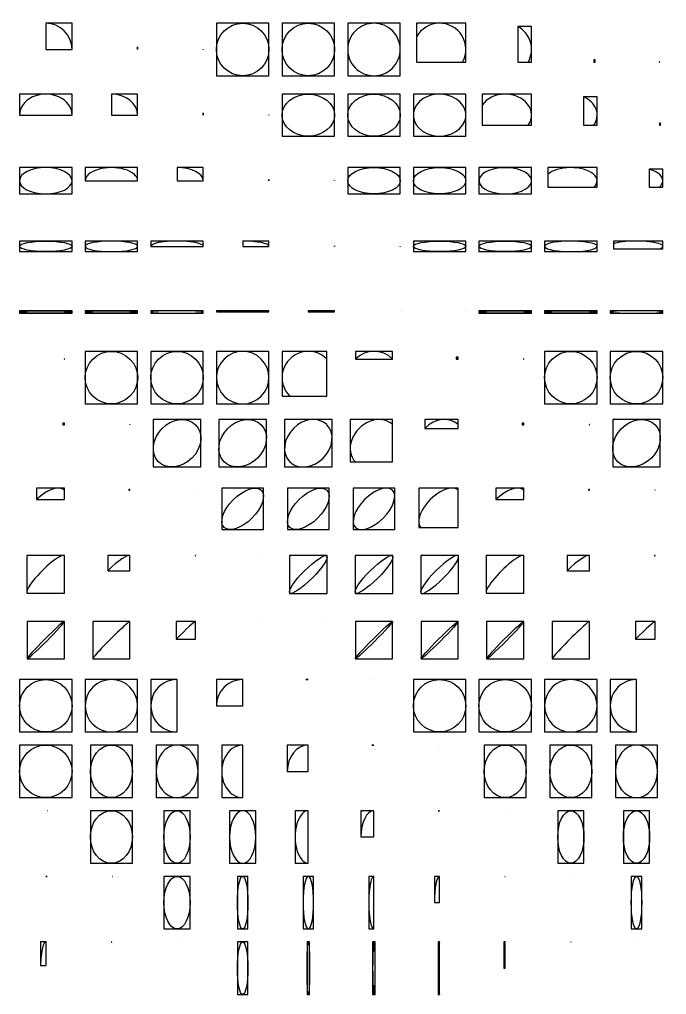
# Model space of a CAD drawing. Header units: millimetres. Extents: x -205 to 204, y -103 to 205.
# Drawn here: x -104 to -5.4, y 56 to 204.6 of the extents above; entities that cross this region are included whole.
import ezdxf

# ---------------------------------------------------------------- set-up
doc = ezdxf.new("R2010")
doc.units = ezdxf.units.MM
doc.layers.get('0').update_dxf_attribs({"lineweight": 25})

msp = doc.modelspace()

# ---------------------------------------------------------------- linework, layer by layer
for p, q in [((-96, 204), (-100, 204)), ((-100, 204), (-100, 200)), ((-96, 200), (-96, 204)), ((-66, 204), (-74, 204)), ((-74, 204), (-74, 196)), ((-66, 196), (-66, 204)), ((-56, 204), (-64, 204)), ((-64, 204), (-64, 196)), ((-56, 196), (-56, 204)), ((-46, 204), (-54, 204)), ((-54, 204), (-54, 196)), ((-46, 196), (-46, 204)), ((-36, 204), (-43.51, 204)), ((-43.51, 204), (-43.51, 198.08)), ((-36, 198.08), (-36, 204)), ((-26, 203.51), (-28.08, 203.51)), ((-28.08, 203.51), (-28.08, 198.08)), ((-26, 198.08), (-26, 203.51)), ((-100, 200), (-96, 200)), ((-86, 200.4), (-86.02, 200.4)), ((-86.02, 200.4), (-86.02, 200)), ((-86.02, 200), (-86, 200)), ((-86, 200), (-86, 200.4)), ((-76, 200), (-76, 200.04)), ((-76, 200.04), (-76, 200.04)), ((-76, 200.04), (-76, 200)), ((-76, 200), (-76, 200)), ((-43.51, 198.08), (-36, 198.08)), ((-28.08, 198.08), (-26, 198.08)), ((-16.32, 198.44), (-16.49, 198.44)), ((-16.49, 198.44), (-16.49, 198.08)), ((-16.49, 198.08), (-16.32, 198.08)), ((-16.32, 198.08), (-16.32, 198.44)), ((-6.47, 198.12), (-6.49, 198.12)), ((-6.49, 198.12), (-6.49, 198.08)), ((-6.49, 198.08), (-6.47, 198.08)), ((-6.47, 198.08), (-6.47, 198.12)), ((-74, 196), (-66, 196)), ((-64, 196), (-56, 196)), ((-54, 196), (-46, 196)), ((-96, 193.2), (-104, 193.2)), ((-104, 193.2), (-104, 190)), ((-96, 190), (-96, 193.2)), ((-86, 193.2), (-90, 193.2)), ((-90, 193.2), (-90, 190)), ((-86, 190), (-86, 193.2)), ((-56, 193.2), (-64, 193.2)), ((-64, 193.2), (-64, 186.8)), ((-56, 186.8), (-56, 193.2)), ((-46, 193.2), (-54, 193.2)), ((-54, 193.2), (-54, 186.8)), ((-46, 186.8), (-46, 193.2)), ((-36, 193.2), (-44, 193.2)), ((-44, 193.2), (-44, 186.8)), ((-36, 186.8), (-36, 193.2)), ((-26, 193.2), (-33.51, 193.2)), ((-33.51, 193.2), (-33.51, 188.47)), ((-26, 188.47), (-26, 193.2)), ((-16, 192.81), (-18.08, 192.81)), ((-18.08, 192.81), (-18.08, 188.47)), ((-16, 188.47), (-16, 192.81)), ((-76, 190.32), (-76.02, 190.32)), ((-76.02, 190.32), (-76.02, 190)), ((-76, 190), (-76, 190.32)), ((-104, 190), (-96, 190)), ((-90, 190), (-86, 190)), ((-76.02, 190), (-76, 190)), ((-66, 190), (-66, 190.04)), ((-66, 190.04), (-66, 190.04)), ((-66, 190.04), (-66, 190)), ((-66, 190), (-66, 190)), ((-6.32, 188.75), (-6.49, 188.75)), ((-6.49, 188.75), (-6.49, 188.47)), ((-6.32, 188.47), (-6.32, 188.75)), ((-33.51, 188.47), (-26, 188.47)), ((-18.08, 188.47), (-16, 188.47)), ((-6.49, 188.47), (-6.32, 188.47)), ((-64, 186.8), (-56, 186.8)), ((-54, 186.8), (-46, 186.8)), ((-44, 186.8), (-36, 186.8)), ((-96, 182), (-104, 182)), ((-104, 182), (-104, 178)), ((-96, 178), (-96, 182)), ((-86, 182), (-94, 182)), ((-94, 182), (-94, 180)), ((-86, 180), (-86, 182)), ((-76, 182), (-80, 182)), ((-80, 182), (-80, 180)), ((-76, 180), (-76, 182)), ((-46, 182), (-54, 182)), ((-54, 182), (-54, 178)), ((-46, 178), (-46, 182)), ((-36, 182), (-44, 182)), ((-44, 182), (-44, 178)), ((-36, 178), (-36, 182)), ((-26, 182), (-34, 182)), ((-34, 182), (-34, 178)), ((-26, 178), (-26, 182)), ((-16, 182), (-23.51, 182)), ((-23.51, 182), (-23.51, 179.04)), ((-16, 179.04), (-16, 182)), ((-6, 181.76), (-8.08, 181.76)), ((-8.08, 181.76), (-8.08, 179.04)), ((-6, 179.04), (-6, 181.76)), ((-94, 180), (-86, 180)), ((-80, 180), (-76, 180)), ((-66, 180.2), (-66.02, 180.2)), ((-66.02, 180.2), (-66.02, 180)), ((-66.02, 180), (-66, 180)), ((-66, 180), (-66, 180.2)), ((-56, 180), (-56, 180.02)), ((-56, 180.02), (-56, 180.02)), ((-56, 180.02), (-56, 180)), ((-56, 180), (-56, 180)), ((-23.51, 179.04), (-16, 179.04)), ((-8.08, 179.04), (-6, 179.04)), ((-104, 178), (-96, 178)), ((-54, 178), (-46, 178)), ((-44, 178), (-36, 178)), ((-34, 178), (-26, 178)), ((-96, 170.8), (-104, 170.8)), ((-104, 170.8), (-104, 169.2)), ((-96, 169.2), (-96, 170.8)), ((-86, 170.8), (-94, 170.8)), ((-94, 170.8), (-94, 169.2)), ((-86, 169.2), (-86, 170.8)), ((-76, 170.8), (-84, 170.8)), ((-84, 170.8), (-84, 170)), ((-84, 170), (-76, 170)), ((-76, 170), (-76, 170.8)), ((-66, 170.8), (-70, 170.8)), ((-70, 170.8), (-70, 170)), ((-70, 170), (-66, 170)), ((-66, 170), (-66, 170.8)), ((-56, 170.08), (-56.02, 170.08)), ((-56.02, 170.08), (-56.02, 170)), ((-56.02, 170), (-56, 170)), ((-56, 170), (-56, 170.08)), ((-46, 170), (-46, 170.01)), ((-46, 170.01), (-46, 170.01)), ((-46, 170.01), (-46, 170)), ((-46, 170), (-46, 170)), ((-36, 170.8), (-44, 170.8)), ((-44, 170.8), (-44, 169.2)), ((-36, 169.2), (-36, 170.8)), ((-26, 170.8), (-34, 170.8)), ((-34, 170.8), (-34, 169.2)), ((-26, 169.2), (-26, 170.8)), ((-16, 170.8), (-24, 170.8)), ((-24, 170.8), (-24, 169.2)), ((-16, 169.2), (-16, 170.8)), ((-6, 170.8), (-13.51, 170.8)), ((-13.51, 170.8), (-13.51, 169.62)), ((-13.51, 169.62), (-6, 169.62)), ((-6, 169.62), (-6, 170.8)), ((-104, 169.2), (-96, 169.2)), ((-94, 169.2), (-86, 169.2)), ((-44, 169.2), (-36, 169.2)), ((-34, 169.2), (-26, 169.2)), ((-24, 169.2), (-16, 169.2)), ((-96, 160.2), (-104, 160.2)), ((-104, 160.2), (-104, 159.8)), ((-104, 159.8), (-96, 159.8)), ((-96, 159.8), (-96, 160.2)), ((-86, 160.2), (-94, 160.2)), ((-94, 160.2), (-94, 159.8)), ((-94, 159.8), (-86, 159.8)), ((-86, 159.8), (-86, 160.2)), ((-76, 160.2), (-84, 160.2)), ((-84, 160.2), (-84, 159.8)), ((-84, 159.8), (-76, 159.8)), ((-76, 159.8), (-76, 160.2)), ((-66, 160.2), (-74, 160.2)), ((-74, 160.2), (-74, 160)), ((-74, 160), (-66, 160)), ((-66, 160), (-66, 160.2)), ((-56, 160.2), (-60, 160.2)), ((-60, 160.2), (-60, 160)), ((-60, 160), (-56, 160)), ((-56, 160), (-56, 160.2)), ((-46, 160.02), (-46.02, 160.02)), ((-46.02, 160.02), (-46.02, 160)), ((-46.02, 160), (-46, 160)), ((-46, 160), (-46, 160.02)), ((-36, 160), (-36, 160)), ((-36, 160), (-36, 160)), ((-36, 160), (-36, 160)), ((-36, 160), (-36, 160)), ((-26, 160.2), (-34, 160.2)), ((-34, 160.2), (-34, 159.8)), ((-34, 159.8), (-26, 159.8)), ((-26, 159.8), (-26, 160.2)), ((-16, 160.2), (-24, 160.2)), ((-24, 160.2), (-24, 159.8)), ((-24, 159.8), (-16, 159.8)), ((-16, 159.8), (-16, 160.2)), ((-6, 160.2), (-14, 160.2)), ((-14, 160.2), (-14, 159.8)), ((-14, 159.8), (-6, 159.8)), ((-6, 159.8), (-6, 160.2)), ((-86, 154), (-94, 154)), ((-94, 154), (-94, 146)), ((-86, 146), (-86, 154)), ((-76, 154), (-84, 154)), ((-84, 154), (-84, 146)), ((-76, 146), (-76, 154)), ((-66, 154), (-74, 154)), ((-74, 154), (-74, 146)), ((-66, 146), (-66, 154)), ((-57.17, 154), (-64, 154)), ((-64, 154), (-64, 147.17)), ((-57.17, 147.17), (-57.17, 154)), ((-47.17, 154), (-52.83, 154)), ((-52.83, 154), (-52.83, 152.83)), ((-47.17, 152.83), (-47.17, 154)), ((-37.17, 153.1), (-37.47, 153.1)), ((-37.47, 153.1), (-37.47, 152.83)), ((-37.17, 152.83), (-37.17, 153.1)), ((-16, 154), (-24, 154)), ((-24, 154), (-24, 146)), ((-16, 146), (-16, 154)), ((-6, 154), (-14, 154)), ((-14, 154), (-14, 146)), ((-6, 146), (-6, 154)), ((-97.17, 152.86), (-97.2, 152.86)), ((-97.2, 152.86), (-97.2, 152.83)), ((-97.2, 152.83), (-97.17, 152.83)), ((-97.17, 152.83), (-97.17, 152.86)), ((-52.83, 152.83), (-47.17, 152.83)), ((-37.47, 152.83), (-37.17, 152.83)), ((-27.17, 152.86), (-27.2, 152.86)), ((-27.2, 152.86), (-27.2, 152.83)), ((-27.2, 152.83), (-27.17, 152.83)), ((-27.17, 152.83), (-27.17, 152.86)), ((-64, 147.17), (-57.17, 147.17)), ((-94, 146), (-86, 146)), ((-84, 146), (-76, 146)), ((-74, 146), (-66, 146)), ((-24, 146), (-16, 146)), ((-14, 146), (-6, 146)), ((-97.17, 143.04), (-97.41, 143.04)), ((-97.41, 143.04), (-97.41, 142.83)), ((-97.41, 142.83), (-97.17, 142.83)), ((-97.17, 142.83), (-97.17, 143.04)), ((-87.17, 142.85), (-87.19, 142.85)), ((-87.19, 142.85), (-87.19, 142.83)), ((-87.19, 142.83), (-87.17, 142.83)), ((-87.17, 142.83), (-87.17, 142.85)), ((-76.38, 143.62), (-83.62, 143.62)), ((-83.62, 143.62), (-83.62, 136.38)), ((-76.38, 136.38), (-76.38, 143.62)), ((-66.38, 143.62), (-73.62, 143.62)), ((-73.62, 143.62), (-73.62, 136.38)), ((-66.38, 136.38), (-66.38, 143.62)), ((-56.38, 143.62), (-63.62, 143.62)), ((-63.62, 143.62), (-63.62, 136.38)), ((-56.38, 136.38), (-56.38, 143.62)), ((-47.17, 143.62), (-53.62, 143.62)), ((-53.62, 143.62), (-53.62, 137.17)), ((-47.17, 137.17), (-47.17, 143.62)), ((-37.17, 143.62), (-42.27, 143.62)), ((-42.27, 143.62), (-42.27, 142.26)), ((-37.17, 142.26), (-37.17, 143.62)), ((-27.17, 143.04), (-27.41, 143.04)), ((-27.41, 143.04), (-27.41, 142.83)), ((-27.41, 142.83), (-27.17, 142.83)), ((-27.17, 142.83), (-27.17, 143.04)), ((-17.17, 142.85), (-17.2, 142.85)), ((-17.2, 142.85), (-17.2, 142.83)), ((-17.2, 142.83), (-17.17, 142.83)), ((-17.17, 142.83), (-17.17, 142.85)), ((-6.38, 143.62), (-13.62, 143.62)), ((-13.62, 143.62), (-13.62, 136.38)), ((-6.38, 136.38), (-6.38, 143.62)), ((-42.27, 142.26), (-37.17, 142.26)), ((-53.62, 137.17), (-47.17, 137.17)), ((-83.62, 136.38), (-76.38, 136.38)), ((-73.62, 136.38), (-66.38, 136.38)), ((-63.62, 136.38), (-56.38, 136.38)), ((-13.62, 136.38), (-6.38, 136.38)), ((-97.17, 133.16), (-101.41, 133.16)), ((-101.41, 133.16), (-101.41, 131.41)), ((-97.17, 131.41), (-97.17, 133.16)), ((-87.17, 132.96), (-87.33, 132.96)), ((-87.33, 132.96), (-87.33, 132.83)), ((-87.33, 132.83), (-87.17, 132.83)), ((-87.17, 132.83), (-87.17, 132.96)), ((-77.17, 132.84), (-77.19, 132.84)), ((-77.19, 132.84), (-77.19, 132.83)), ((-77.19, 132.83), (-77.17, 132.83)), ((-77.17, 132.83), (-77.17, 132.84)), ((-66.84, 133.16), (-73.16, 133.16)), ((-73.16, 133.16), (-73.16, 126.84)), ((-66.84, 126.84), (-66.84, 133.16)), ((-56.84, 133.16), (-63.16, 133.16)), ((-63.16, 133.16), (-63.16, 126.84)), ((-56.84, 126.84), (-56.84, 133.16)), ((-46.84, 133.16), (-53.16, 133.16)), ((-53.16, 133.16), (-53.16, 126.84)), ((-46.84, 126.84), (-46.84, 133.16)), ((-37.17, 133.16), (-43.16, 133.16)), ((-43.16, 133.16), (-43.16, 127.17)), ((-37.17, 127.17), (-37.17, 133.16)), ((-27.17, 133.16), (-31.42, 133.16)), ((-31.42, 133.16), (-31.42, 131.41)), ((-27.17, 131.41), (-27.17, 133.16)), ((-17.17, 132.96), (-17.33, 132.96)), ((-17.33, 132.96), (-17.33, 132.83)), ((-17.33, 132.83), (-17.17, 132.83)), ((-17.17, 132.83), (-17.17, 132.96)), ((-7.17, 132.84), (-7.19, 132.84)), ((-7.19, 132.84), (-7.19, 132.83)), ((-7.19, 132.83), (-7.17, 132.83)), ((-7.17, 132.83), (-7.17, 132.84)), ((-101.41, 131.41), (-97.17, 131.41)), ((-31.42, 131.41), (-27.17, 131.41)), ((-73.16, 126.84), (-66.84, 126.84)), ((-63.16, 126.84), (-56.84, 126.84)), ((-53.16, 126.84), (-46.84, 126.84)), ((-43.16, 127.17), (-37.17, 127.17)), ((-97.17, 122.88), (-102.88, 122.88)), ((-102.88, 122.88), (-102.88, 117.17)), ((-97.17, 117.17), (-97.17, 122.88)), ((-87.17, 122.88), (-90.57, 122.88)), ((-90.57, 122.88), (-90.57, 120.57)), ((-87.17, 120.57), (-87.17, 122.88)), ((-77.17, 122.87), (-77.24, 122.87)), ((-77.24, 122.87), (-77.24, 122.83)), ((-77.24, 122.83), (-77.17, 122.83)), ((-77.17, 122.83), (-77.17, 122.87)), ((-67.18, 122.83), (-67.17, 122.83)), ((-67.17, 122.83), (-67.18, 122.83)), ((-67.18, 122.83), (-67.18, 122.83)), ((-67.17, 122.83), (-67.17, 122.83)), ((-57.12, 122.88), (-62.88, 122.88)), ((-62.88, 122.88), (-62.88, 117.12)), ((-57.12, 117.12), (-57.12, 122.88)), ((-47.12, 122.88), (-52.88, 122.88)), ((-52.88, 122.88), (-52.88, 117.12)), ((-47.12, 117.12), (-47.12, 122.88)), ((-37.12, 122.88), (-42.88, 122.88)), ((-42.88, 122.88), (-42.88, 117.12)), ((-37.12, 117.12), (-37.12, 122.88)), ((-27.17, 122.88), (-32.88, 122.88)), ((-32.88, 122.88), (-32.88, 117.17)), ((-27.17, 117.17), (-27.17, 122.88)), ((-17.17, 122.88), (-20.57, 122.88)), ((-20.57, 122.88), (-20.57, 120.56)), ((-17.17, 120.56), (-17.17, 122.88)), ((-7.17, 122.87), (-7.24, 122.87)), ((-7.24, 122.87), (-7.24, 122.83)), ((-7.24, 122.83), (-7.17, 122.83)), ((-7.17, 122.83), (-7.17, 122.87)), ((-90.57, 120.57), (-87.17, 120.57)), ((-20.57, 120.56), (-17.17, 120.56)), ((-102.88, 117.17), (-97.17, 117.17)), ((-62.88, 117.12), (-57.12, 117.12)), ((-52.88, 117.12), (-47.12, 117.12)), ((-42.88, 117.12), (-37.12, 117.12)), ((-32.88, 117.17), (-27.17, 117.17)), ((-97.17, 112.83), (-102.83, 112.83)), ((-102.83, 112.83), (-102.83, 107.17)), ((-97.17, 107.17), (-97.17, 112.83)), ((-87.17, 112.83), (-92.83, 112.83)), ((-92.83, 112.83), (-92.83, 107.17)), ((-87.17, 107.17), (-87.17, 112.83)), ((-77.17, 112.83), (-80.14, 112.83)), ((-80.14, 112.83), (-80.14, 110.14)), ((-77.17, 110.14), (-77.17, 112.83)), ((-67.2, 112.83), (-67.17, 112.83)), ((-67.17, 112.83), (-67.2, 112.83)), ((-67.2, 112.83), (-67.2, 112.83)), ((-67.17, 112.83), (-67.17, 112.83)), ((-57.17, 112.83), (-57.17, 112.83)), ((-57.17, 112.83), (-57.17, 112.83)), ((-57.17, 112.83), (-57.17, 112.83)), ((-57.17, 112.83), (-57.17, 112.83)), ((-47.17, 112.83), (-52.83, 112.83)), ((-52.83, 112.83), (-52.83, 107.17)), ((-47.17, 107.17), (-47.17, 112.83)), ((-37.17, 112.83), (-42.83, 112.83)), ((-42.83, 112.83), (-42.83, 107.17)), ((-37.17, 107.17), (-37.17, 112.83)), ((-27.17, 112.83), (-32.83, 112.83)), ((-32.83, 112.83), (-32.83, 107.17)), ((-27.17, 107.17), (-27.17, 112.83)), ((-17.17, 112.83), (-22.83, 112.83)), ((-22.83, 112.83), (-22.83, 107.17)), ((-17.17, 107.17), (-17.17, 112.83)), ((-7.17, 112.83), (-10.14, 112.83)), ((-10.14, 112.83), (-10.14, 110.14)), ((-7.17, 110.14), (-7.17, 112.83)), ((-80.14, 110.14), (-77.17, 110.14)), ((-10.14, 110.14), (-7.17, 110.14)), ((-102.83, 107.17), (-97.17, 107.17)), ((-92.83, 107.17), (-87.17, 107.17)), ((-52.83, 107.17), (-47.17, 107.17)), ((-42.83, 107.17), (-37.17, 107.17)), ((-32.83, 107.17), (-27.17, 107.17)), ((-22.83, 107.17), (-17.17, 107.17)), ((-96, 104), (-104, 104)), ((-104, 104), (-104, 96)), ((-96, 96), (-96, 104)), ((-86, 104), (-94, 104)), ((-94, 104), (-94, 96)), ((-86, 96), (-86, 104)), ((-80, 104), (-84, 104)), ((-84, 104), (-84, 96)), ((-80, 96), (-80, 104)), ((-70, 104), (-74, 104)), ((-74, 104), (-74, 100)), ((-70, 100), (-70, 104)), ((-60, 104), (-60.4, 104)), ((-60.4, 104), (-60.4, 103.98)), ((-60, 103.98), (-60, 104)), ((-50.04, 104), (-50, 104)), ((-50, 104), (-50.04, 104)), ((-50.04, 104), (-50.04, 104)), ((-50, 104), (-50, 104)), ((-36, 104), (-44, 104)), ((-44, 104), (-44, 96)), ((-36, 96), (-36, 104)), ((-26, 104), (-34, 104)), ((-34, 104), (-34, 96)), ((-26, 96), (-26, 104)), ((-16, 104), (-24, 104)), ((-24, 104), (-24, 96)), ((-16, 96), (-16, 104)), ((-10, 104), (-14, 104)), ((-14, 104), (-14, 96)), ((-10, 96), (-10, 104)), ((-60.4, 103.98), (-60, 103.98)), ((-74, 100), (-70, 100)), ((-104, 96), (-96, 96)), ((-94, 96), (-86, 96)), ((-84, 96), (-80, 96)), ((-44, 96), (-36, 96)), ((-34, 96), (-26, 96)), ((-24, 96), (-16, 96)), ((-14, 96), (-10, 96)), ((-96, 94), (-104, 94)), ((-104, 94), (-104, 86)), ((-96, 86), (-96, 94)), ((-86.8, 94), (-93.2, 94)), ((-93.2, 94), (-93.2, 86)), ((-86.8, 86), (-86.8, 94)), ((-76.8, 94), (-83.2, 94)), ((-83.2, 94), (-83.2, 86)), ((-76.8, 86), (-76.8, 94)), ((-70, 94), (-73.2, 94)), ((-73.2, 94), (-73.2, 86)), ((-70, 86), (-70, 94)), ((-60, 94), (-63.2, 94)), ((-63.2, 94), (-63.2, 90)), ((-60, 90), (-60, 94)), ((-50, 94), (-50.32, 94)), ((-50.32, 94), (-50.32, 93.98)), ((-50.32, 93.98), (-50, 93.98)), ((-50, 93.98), (-50, 94)), ((-40.03, 94), (-40, 94)), ((-40, 94), (-40.03, 94)), ((-40.03, 94), (-40.03, 94)), ((-40, 94), (-40, 94)), ((-26.8, 94), (-33.2, 94)), ((-33.2, 94), (-33.2, 86)), ((-26.8, 86), (-26.8, 94)), ((-16.8, 94), (-23.2, 94)), ((-23.2, 94), (-23.2, 86)), ((-16.8, 86), (-16.8, 94)), ((-6.8, 94), (-13.2, 94)), ((-13.2, 94), (-13.2, 86)), ((-6.8, 86), (-6.8, 94)), ((-63.2, 90), (-60, 90)), ((-104, 86), (-96, 86)), ((-93.2, 86), (-86.8, 86)), ((-83.2, 86), (-76.8, 86)), ((-73.2, 86), (-70, 86)), ((-33.2, 86), (-26.8, 86)), ((-23.2, 86), (-16.8, 86)), ((-13.2, 86), (-6.8, 86)), ((-99.71, 83.98), (-99.68, 83.98)), ((-99.68, 83.98), (-99.71, 83.98)), ((-99.71, 83.98), (-99.71, 83.98)), ((-99.68, 83.98), (-99.68, 83.98)), ((-86.8, 84), (-93.2, 84)), ((-93.2, 84), (-93.2, 76)), ((-86.8, 76), (-86.8, 84)), ((-78, 84), (-82, 84)), ((-82, 84), (-82, 76)), ((-78, 76), (-78, 84)), ((-68, 84), (-72, 84)), ((-72, 84), (-72, 76)), ((-68, 76), (-68, 84)), ((-60, 84), (-62, 84)), ((-62, 84), (-62, 76)), ((-60, 76), (-60, 84)), ((-50, 84), (-52, 84)), ((-52, 84), (-52, 80)), ((-50, 80), (-50, 84)), ((-40, 84), (-40.2, 84)), ((-40.2, 84), (-40.2, 83.98)), ((-40.2, 83.98), (-40, 83.98)), ((-40, 83.98), (-40, 84)), ((-30.02, 84), (-30, 84)), ((-30, 84), (-30.02, 84)), ((-30.02, 84), (-30.02, 84)), ((-30, 84), (-30, 84)), ((-18, 84), (-22, 84)), ((-22, 84), (-22, 76)), ((-18, 76), (-18, 84)), ((-8, 84), (-12, 84)), ((-12, 84), (-12, 76)), ((-8, 76), (-8, 84)), ((-52, 80), (-50, 80)), ((-93.2, 76), (-86.8, 76)), ((-82, 76), (-78, 76)), ((-72, 76), (-68, 76)), ((-62, 76), (-60, 76)), ((-22, 76), (-18, 76)), ((-12, 76), (-8, 76)), ((-99.8, 74), (-100, 74)), ((-100, 74), (-100, 73.98)), ((-100, 73.98), (-99.8, 73.98)), ((-99.8, 73.98), (-99.8, 74)), ((-89.82, 73.98), (-89.8, 73.98)), ((-89.8, 73.98), (-89.82, 73.98)), ((-89.82, 73.98), (-89.82, 73.98)), ((-89.8, 73.98), (-89.8, 73.98)), ((-78, 74), (-82, 74)), ((-82, 74), (-82, 66)), ((-78, 66), (-78, 74)), ((-69.2, 74), (-70.8, 74)), ((-70.8, 74), (-70.8, 66)), ((-69.2, 66), (-69.2, 74)), ((-59.2, 74), (-60.8, 74)), ((-60.8, 74), (-60.8, 66)), ((-59.2, 66), (-59.2, 74)), ((-50, 74), (-50.8, 74)), ((-50.8, 74), (-50.8, 66)), ((-50, 66), (-50, 74)), ((-40, 74), (-40.8, 74)), ((-40.8, 74), (-40.8, 70)), ((-40, 70), (-40, 74)), ((-30, 74), (-30.08, 74)), ((-30.08, 74), (-30.08, 73.98)), ((-30.08, 73.98), (-30, 73.98)), ((-30, 73.98), (-30, 74)), ((-20.01, 74), (-20, 74)), ((-20, 74), (-20.01, 74)), ((-20.01, 74), (-20.01, 74)), ((-20, 74), (-20, 74)), ((-9.2, 74), (-10.8, 74)), ((-10.8, 74), (-10.8, 66)), ((-9.2, 66), (-9.2, 74)), ((-40.8, 70), (-40, 70)), ((-82, 66), (-78, 66)), ((-70.8, 66), (-69.2, 66)), ((-60.8, 66), (-59.2, 66)), ((-50.8, 66), (-50, 66)), ((-10.8, 66), (-9.2, 66)), ((-99.92, 64), (-100.8, 64)), ((-100.8, 64), (-100.8, 60.4)), ((-99.92, 60.4), (-99.92, 64)), ((-89.92, 64), (-90, 64)), ((-90, 64), (-90, 63.98)), ((-90, 63.98), (-89.92, 63.98)), ((-89.92, 63.98), (-89.92, 64)), ((-79.93, 63.98), (-79.92, 63.98)), ((-79.92, 63.98), (-79.93, 63.98)), ((-79.93, 63.98), (-79.93, 63.98)), ((-79.92, 63.98), (-79.92, 63.98)), ((-69.2, 64), (-70.8, 64)), ((-70.8, 64), (-70.8, 56)), ((-69.2, 56), (-69.2, 64)), ((-59.8, 64), (-60.2, 64)), ((-60.2, 64), (-60.2, 56)), ((-59.8, 56), (-59.8, 64)), ((-49.8, 64), (-50.2, 64)), ((-50.2, 64), (-50.2, 56)), ((-49.8, 56), (-49.8, 64)), ((-40, 64), (-40.2, 64)), ((-40.2, 64), (-40.2, 56)), ((-40, 56), (-40, 64)), ((-30, 64), (-30.2, 64)), ((-30.2, 64), (-30.2, 60)), ((-30, 60), (-30, 64)), ((-20, 64), (-20.02, 64)), ((-20.02, 64), (-20.02, 63.98)), ((-20.02, 63.98), (-20, 63.98)), ((-20, 63.98), (-20, 64)), ((-10, 64), (-10, 64)), ((-10, 64), (-10, 64)), ((-10, 64), (-10, 64)), ((-10, 64), (-10, 64)), ((-100.8, 60.4), (-99.92, 60.4)), ((-30.2, 60), (-30, 60)), ((-70.8, 56), (-69.2, 56)), ((-60.2, 56), (-59.8, 56)), ((-50.2, 56), (-49.8, 56)), ((-40.2, 56), (-40, 56))]:
    msp.add_line(p, q)
for centre, major_axis, ratio, start_param, end_param in [((-100, 200), (4, 0), 1, 0.001, 1.571796), ((-50, 200), (4, 0), 1, 5.783185, 12.065371), ((-40, 200), (4, 0), 1, 5.783185, 8.924778), ((-30, 200), (4, 0), 1, 5.783185, 7.353982), ((-90, 200), (4, 0), 1, 0.001, 0.101), ((-80, 200), (4, 0), 1, 0.001, 0.011), ((-20, 200), (4, 0), 1, 5.783185, 5.883185), ((-10, 200), (4, 0), 1, 5.783185, 5.793185), ((-100, 190), (4, 0), 0.8, 0.001, 3.142593), ((-90, 190), (4, 0), 0.8, 0.001, 1.571796), ((-40, 190), (4, 0), 0.8, 5.783185, 12.065371), ((-30, 190), (4, 0), 0.8, 5.783185, 8.924778), ((-20, 190), (4, 0), 0.8, 5.783185, 7.353982), ((-80, 190), (4, 0), 0.8, 0.001, 0.101), ((-70, 190), (4, 0), 0.8, 0.001, 0.011), ((-10, 190), (4, 0), 0.8, 5.783185, 5.883185), ((-100, 180), (4, 0), 0.5, 0.001, 6.283185), ((-90, 180), (4, 0), 0.5, 0.001, 3.142593), ((-80, 180), (4, 0), 0.5, 0.001, 1.571796), ((-30, 180), (4, 0), 0.5, 5.783185, 12.065371), ((-20, 180), (4, 0), 0.5, 5.783185, 8.924778), ((-10, 180), (4, 0), 0.5, 5.783185, 7.353982), ((-70, 180), (4, 0), 0.5, 0.001, 0.101), ((-60, 180), (4, 0), 0.5, 0.001, 0.011), ((-20, 170), (4, 0), 0.2, 5.783185, 12.065371), ((-10, 170), (4, 0), 0.2, 5.783185, 8.924778), ((-90, 170), (4, 0), 0.2, 0.001, 6.283185), ((-80, 170), (4, 0), 0.2, 0.001, 3.142593), ((-70, 170), (4, 0), 0.2, 0.001, 1.571796), ((-60, 170), (4, 0), 0.2, 0.001, 0.101), ((-50, 170), (4, 0), 0.2, 0.001, 0.011), ((-80, 160), (4, 0), 0.05, 0.001, 6.283185), ((-70, 160), (4, 0), 0.05, 0.001, 3.142593), ((-60, 160), (4, 0), 0.05, 0.001, 1.571796), ((-50, 160), (4, 0), 0.05, 0.001, 0.101), ((-40, 160), (4, 0), 0.05, 0.001, 0.011), ((-10, 160), (4, 0), 0.05, 5.783185, 12.065371), ((-70, 150), (2.83, 2.83), 1, 0.001, 6.283185), ((-60, 150), (2.83, 2.83), 1, 0.001, 3.142593), ((-50, 150), (2.83, 2.83), 1, 0.001, 1.571796), ((-40, 150), (2.83, 2.83), 1, 0.001, 0.101), ((-100, 150), (2.83, 2.83), 1, 0, 0.01), ((-30, 150), (2.83, 2.83), 1, 0.001, 0.011), ((-100, 140), (2.83, 2.83), 0.8, 0, 0.1), ((-90, 140), (2.83, 2.83), 0.8, 0, 0.01), ((-60, 140), (2.83, 2.83), 0.8, 0.001, 6.283185), ((-50, 140), (2.83, 2.83), 0.8, 0.001, 3.142593), ((-40, 140), (2.83, 2.83), 0.8, 0.001, 1.571796), ((-30, 140), (2.83, 2.83), 0.8, 0.001, 0.101), ((-20, 140), (2.83, 2.83), 0.8, 0.001, 0.011), ((-100, 130), (2.83, 2.83), 0.5, 0, 1.570796), ((-90, 130), (2.83, 2.83), 0.5, 0, 0.1), ((-80, 130), (2.83, 2.83), 0.5, 0, 0.01), ((-50, 130), (2.83, 2.83), 0.5, 0.001, 6.283185), ((-40, 130), (2.83, 2.83), 0.5, 0.001, 3.142593), ((-30, 130), (2.83, 2.83), 0.5, 0.001, 1.571796), ((-20, 130), (2.83, 2.83), 0.5, 0.001, 0.101), ((-10, 130), (2.83, 2.83), 0.5, 0.001, 0.011), ((-100, 120), (2.83, 2.83), 0.2, 0, 3.141593), ((-90, 120), (2.83, 2.83), 0.2, 0, 1.570796), ((-80, 120), (2.83, 2.83), 0.2, 0, 0.1), ((-70, 120), (2.83, 2.83), 0.2, 0, 0.01), ((-40, 120), (2.83, 2.83), 0.2, 0.001, 6.283185), ((-30, 120), (2.83, 2.83), 0.2, 0.001, 3.142593), ((-20, 120), (2.83, 2.83), 0.2, 0.001, 1.571796), ((-10, 120), (2.83, 2.83), 0.2, 0.001, 0.101), ((-100, 110), (2.83, 2.83), 0.05, 0, 6.282185), ((-90, 110), (2.83, 2.83), 0.05, 0, 3.141593), ((-80, 110), (2.83, 2.83), 0.05, 0, 1.570796), ((-70, 110), (2.83, 2.83), 0.05, 0, 0.1), ((-60, 110), (2.83, 2.83), 0.05, 0, 0.01), ((-30, 110), (2.83, 2.83), 0.05, 0.001, 6.283185), ((-20, 110), (2.83, 2.83), 0.05, 0.001, 3.142593), ((-10, 110), (2.83, 2.83), 0.05, 0.001, 1.571796), ((-90, 100), (0, 4), 1, 0, 6.282185), ((-80, 100), (0, 4), 1, 0, 3.141593), ((-70, 100), (0, 4), 1, 0, 1.570796), ((-60, 100), (0, 4), 1, 0, 0.1), ((-50, 100), (0, 4), 1, 0, 0.01), ((-20, 100), (0, 4), 1, 0.001, 6.283185), ((-10, 100), (0, 4), 1, 0.001, 3.142593), ((-80, 90), (0, 4), 0.8, 0, 6.282185), ((-70, 90), (0, 4), 0.8, 0, 3.141593), ((-60, 90), (0, 4), 0.8, 0, 1.570796), ((-50, 90), (0, 4), 0.8, 0, 0.1), ((-40, 90), (0, 4), 0.8, 0, 0.01), ((-10, 90), (0, 4), 0.8, 0.001, 6.283185), ((-100, 80), (0, 4), 0.8, 6.183185, 6.193185), ((-70, 80), (0, 4), 0.5, 0, 6.282185), ((-60, 80), (0, 4), 0.5, 0, 3.141593), ((-50, 80), (0, 4), 0.5, 0, 1.570796), ((-40, 80), (0, 4), 0.5, 0, 0.1), ((-30, 80), (0, 4), 0.5, 0, 0.01), ((-100, 70), (0, 4), 0.5, 6.183185, 6.283185), ((-90, 70), (0, 4), 0.5, 6.183185, 6.193185), ((-60, 70), (0, 4), 0.2, 0, 6.282185), ((-50, 70), (0, 4), 0.2, 0, 3.141593), ((-40, 70), (0, 4), 0.2, 0, 1.570796), ((-30, 70), (0, 4), 0.2, 0, 0.1), ((-20, 70), (0, 4), 0.2, 0, 0.01), ((-100, 60), (0, 4), 0.2, 6.183185, 7.753982), ((-90, 60), (0, 4), 0.2, 6.183185, 6.283185), ((-80, 60), (0, 4), 0.2, 6.183185, 6.193185), ((-50, 60), (0, 4), 0.05, 0, 6.282185), ((-40, 60), (0, 4), 0.05, 0, 3.141593), ((-30, 60), (0, 4), 0.05, 0, 1.570796), ((-20, 60), (0, 4), 0.05, 0, 0.1), ((-10, 60), (0, 4), 0.05, 0, 0.01)]:
    msp.add_ellipse(centre, major_axis=major_axis, ratio=ratio, start_param=start_param, end_param=end_param)
for centre, major_axis, ratio in [((-70, 200), (4, 0), 1), ((-60, 200), (4, 0), 1), ((-60, 190), (4, 0), 0.8), ((-50, 190), (4, 0), 0.8), ((-50, 180), (4, 0), 0.5), ((-40, 180), (4, 0), 0.5), ((-100, 170), (4, 0), 0.2), ((-40, 170), (4, 0), 0.2), ((-30, 170), (4, 0), 0.2), ((-100, 160), (4, 0), 0.05), ((-90, 160), (4, 0), 0.05), ((-30, 160), (4, 0), 0.05), ((-20, 160), (4, 0), 0.05), ((-90, 150), (2.83, 2.83), 1), ((-80, 150), (2.83, 2.83), 1), ((-20, 150), (2.83, 2.83), 1), ((-10, 150), (2.83, 2.83), 1), ((-80, 140), (2.83, 2.83), 0.8), ((-70, 140), (2.83, 2.83), 0.8), ((-10, 140), (2.83, 2.83), 0.8), ((-70, 130), (2.83, 2.83), 0.5), ((-60, 130), (2.83, 2.83), 0.5), ((-60, 120), (2.83, 2.83), 0.2), ((-50, 120), (2.83, 2.83), 0.2), ((-50, 110), (2.83, 2.83), 0.05), ((-40, 110), (2.83, 2.83), 0.05), ((-100, 100), (0, 4), 1), ((-40, 100), (0, 4), 1), ((-30, 100), (0, 4), 1), ((-100, 90), (0, 4), 1), ((-90, 90), (0, 4), 0.8), ((-30, 90), (0, 4), 0.8), ((-20, 90), (0, 4), 0.8), ((-90, 80), (0, 4), 0.8), ((-80, 80), (0, 4), 0.5), ((-20, 80), (0, 4), 0.5), ((-10, 80), (0, 4), 0.5), ((-80, 70), (0, 4), 0.5), ((-70, 70), (0, 4), 0.2), ((-10, 70), (0, 4), 0.2), ((-70, 60), (0, 4), 0.2), ((-60, 60), (0, 4), 0.05)]:
    msp.add_ellipse(centre, major_axis=major_axis, ratio=ratio)

doc.saveas('drawing.dxf')
